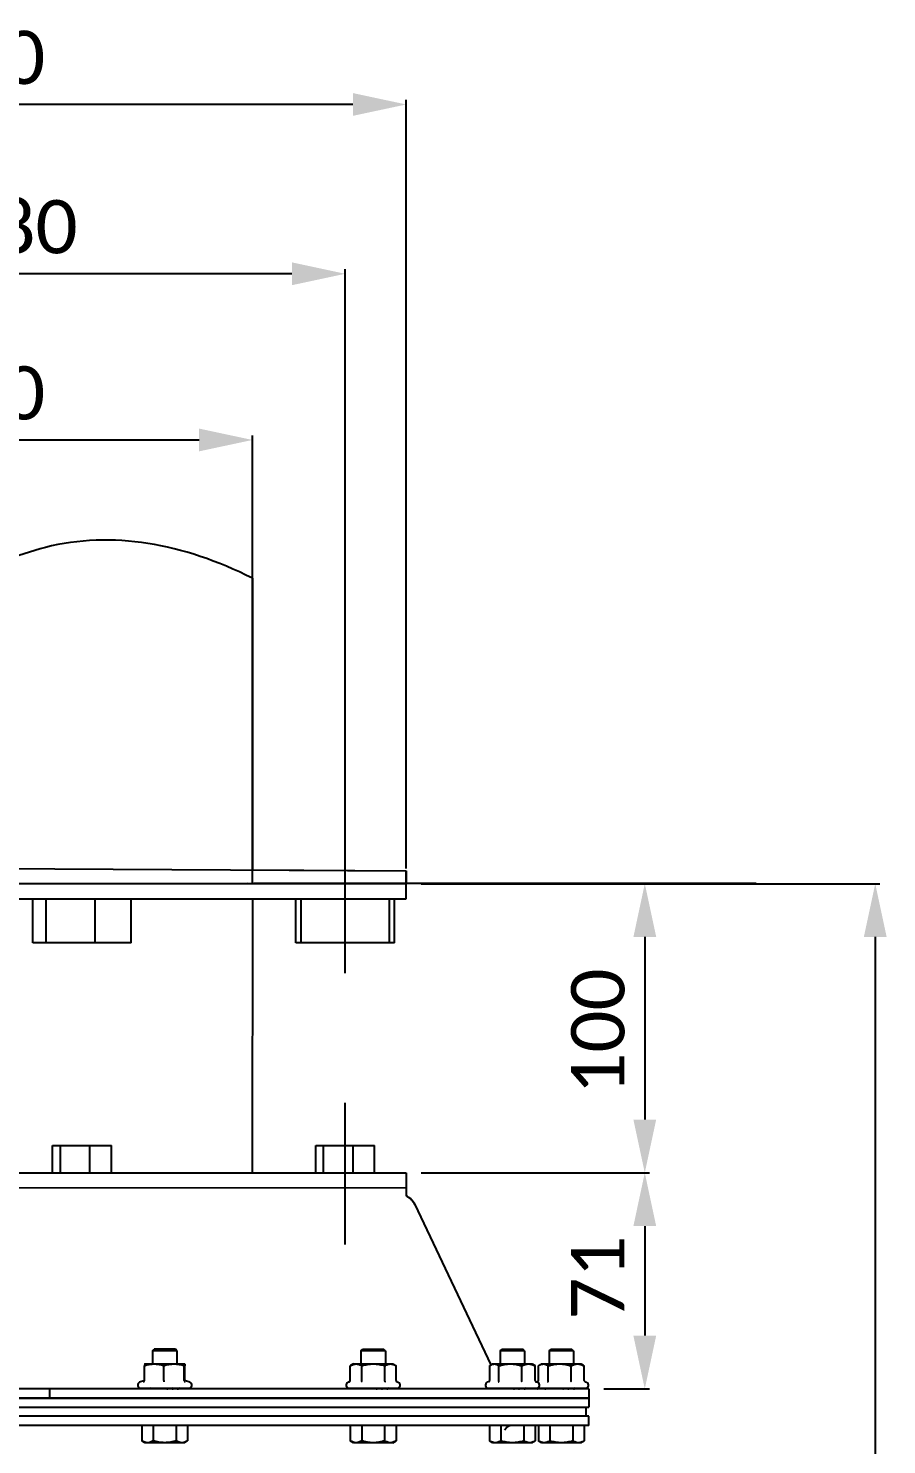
# Model space of a CAD drawing. Header units: millimetres. Extents: x 242 to 4341, y -255 to 3233.
# Drawn here: x 2871.3 to 3153.2, y 1978 to 2443.3 of the extents above; entities that cross this region are included whole.
import ezdxf

# ---------------------------------------------------------------- set-up
doc = ezdxf.new("R2010")
doc.units = ezdxf.units.MM
doc.header["$LTSCALE"] = 115.5
doc.header["$PDMODE"] = 3
doc.header["$PDSIZE"] = 8
doc.linetypes.add('DASHED', pattern=[0.2, 0.1, -0.1])
doc.layers.get('0').update_dxf_attribs({"linetype": 'CONTINUOUS'})
doc.layers.get('Defpoints').update_dxf_attribs({"linetype": 'CONTINUOUS'})
doc.layers.add('02___PRT_ALL_AXES', color=7, linetype='CONTINUOUS')
doc.styles.get("Standard").update_dxf_attribs({"font": 'calibri.ttf'})
doc.dimstyles.new('DIMSTYLE_1', dxfattribs={"dimtxt": 17.5, "dimasz": 17.5, "dimexe": 1.5, "dimexo": 1, "dimgap": 0.875, "dimtad": 1, "dimdec": 0, "dimdsep": 46, "dimtxsty": 'Standard', "dimblk": '_FILLED', "dimblk1": '_FILLED', "dimblk2": '_FILLED', "dimcen": 0.09, "dimazin": 2, "dimtp": 0.01, "dimtm": 0.01, "dimtfac": 1, "dimtdec": 0, "dimtofl": 0, "dimtmove": 0, "dimatfit": 3, "dimldrblk": '_FILLED', "dimfxl": 1, "dimtolj": 1, "dimarcsym": 0})
doc.dimstyles.new('DIMSTYLE_2', dxfattribs={"dimtxt": 17.5, "dimasz": 17.5, "dimexe": 1.5, "dimexo": 1, "dimgap": 0.875, "dimtad": 1, "dimdsep": 46, "dimtxsty": 'Standard', "dimblk": '_FILLED', "dimblk1": '_FILLED', "dimblk2": '_FILLED', "dimcen": 0.09, "dimazin": 2, "dimtp": 0.01, "dimtm": 0.01, "dimtfac": 1, "dimtofl": 0, "dimtmove": 0, "dimatfit": 3, "dimldrblk": '_FILLED', "dimfxl": 1, "dimtolj": 1, "dimarcsym": 0})

# ---------------------------------------------------------------- blocks, each defined once
blk = doc.blocks.new('_FILLED')
at = {"color": 0, "linetype": 'ByBlock'}
blk.add_solid([(0, 0), (-1, 0.214), (-1, -0.214)], dxfattribs=at)
blk = doc.blocks.new('*D800')
at = {"color": 0, "linetype": 'Continuous', "lineweight": -2}
for p, q in [((2675.34, 2167.31), (2675.36, 2419.81)), ((2977.86, 2418.29), (2692.86, 2418.31)), ((2995.34, 2167.28), (2995.36, 2419.79))]:
    blk.add_line(p, q, dxfattribs=at)
at = {"layer": 'Defpoints', "color": 0}
for p in [(2675.36, 2418.31), (2675.34, 2166.31), (2995.34, 2166.28)]:
    blk.add_point(p, dxfattribs=at)
at = {"color": 0, "linetype": 'ByBlock', "lineweight": -2, "xscale": 17.5, "yscale": 17.5, "zscale": 17.5}
for p, rotation in [((2675.36, 2418.31), 179.9952763682564), ((2995.36, 2418.29), 359.9952763682564)]:
    blk.add_blockref('_FILLED', p, dxfattribs=dict(at, rotation=rotation))
at = {"color": 0, "insert": (2847.03, 2442.51), "char_height": 17.5, "attachment_point": 2, "rotation": 359.9953, "line_spacing_factor": 0.9}
blk.add_mtext('\\A1;%%c320', dxfattribs=at)
blk = doc.blocks.new('*D801')
at = {"color": 0, "linetype": 'Continuous', "lineweight": -2}
for p, q in [((3000.34, 2162.28), (3075.25, 2162.28)), ((3073.75, 2144.78), (3073.74, 2084.78)), ((3000.33, 2067.28), (3075.24, 2067.28))]:
    blk.add_line(p, q, dxfattribs=at)
at = {"layer": 'Defpoints', "color": 0}
for p in [(2999.34, 2162.28), (2999.33, 2067.28), (3073.74, 2067.28)]:
    blk.add_point(p, dxfattribs=at)
at = {"color": 0, "linetype": 'ByBlock', "lineweight": -2, "xscale": 17.5, "yscale": 17.5, "zscale": 17.5}
for p, rotation in [((3073.75, 2162.28), 89.99527636825653), ((3073.74, 2067.28), 269.9952763682566)]:
    blk.add_blockref('_FILLED', p, dxfattribs=dict(at, rotation=rotation))
at = {"color": 0, "insert": (3049.54, 2113.7), "char_height": 17.5, "attachment_point": 2, "rotation": 89.9953, "line_spacing_factor": 0.9}
blk.add_mtext('\\A1;\\A1;100', dxfattribs=at)
blk = doc.blocks.new('*D802')
at = {"color": 0, "linetype": 'Continuous', "lineweight": -2}
for p, q in [((2695.34, 2136.49), (2695.36, 2364.18)), ((2975.34, 2132.89), (2975.36, 2364.16)), ((2957.86, 2362.66), (2712.86, 2362.68))]:
    blk.add_line(p, q, dxfattribs=at)
at = {"layer": 'Defpoints', "color": 0}
for p in [(2695.36, 2362.68), (2695.34, 2135.49), (2975.34, 2131.89)]:
    blk.add_point(p, dxfattribs=at)
at = {"color": 0, "linetype": 'ByBlock', "lineweight": -2, "xscale": 17.5, "yscale": 17.5, "zscale": 17.5}
for p, rotation in [((2695.36, 2362.68), 179.9952763682564), ((2975.36, 2362.66), 359.9952763682563)]:
    blk.add_blockref('_FILLED', p, dxfattribs=dict(at, rotation=rotation))
at = {"color": 0, "insert": (2857.68, 2386.88), "char_height": 17.5, "attachment_point": 2, "rotation": 359.9953, "line_spacing_factor": 0.9}
blk.add_mtext('\\A1;%%c280', dxfattribs=at)
blk = doc.blocks.new('*D803')
at = {"color": 0, "linetype": 'Continuous', "lineweight": -2}
for p, q in [((3000.33, 2067.28), (3075.24, 2067.28)), ((3073.74, 2049.78), (3073.74, 2013.78)), ((3060.33, 1996.28), (3075.24, 1996.28))]:
    blk.add_line(p, q, dxfattribs=at)
at = {"layer": 'Defpoints', "color": 0}
for p in [(2999.33, 2067.28), (3059.33, 1996.28), (3073.74, 1996.28)]:
    blk.add_point(p, dxfattribs=at)
at = {"color": 0, "linetype": 'ByBlock', "lineweight": -2, "xscale": 17.5, "yscale": 17.5, "zscale": 17.5}
for p, rotation in [((3073.74, 2067.28), 89.99527636825647), ((3073.74, 1996.28), 269.9952763682565)]:
    blk.add_blockref('_FILLED', p, dxfattribs=dict(at, rotation=rotation))
at = {"color": 0, "insert": (3049.53, 2032.87), "char_height": 17.5, "attachment_point": 2, "rotation": 89.9953, "line_spacing_factor": 0.9}
blk.add_mtext('\\A1;71', dxfattribs=at)
blk = doc.blocks.new('*D804')
at = {"color": 0, "linetype": 'Continuous', "lineweight": -2}
for p, q in [((2725.84, 2167.3), (2725.85, 2309.58)), ((2944.84, 2167.29), (2944.85, 2309.56)), ((2743.35, 2308.08), (2927.35, 2308.06))]:
    blk.add_line(p, q, dxfattribs=at)
at = {"layer": 'Defpoints', "color": 0}
for p in [(2944.85, 2308.06), (2725.84, 2166.3), (2944.84, 2166.29)]:
    blk.add_point(p, dxfattribs=at)
at = {"color": 0, "linetype": 'ByBlock', "lineweight": -2, "xscale": 17.5, "yscale": 17.5, "zscale": 17.5}
for p, rotation in [((2725.85, 2308.08), 179.9952763682564), ((2944.85, 2308.06), 359.9952763682564)]:
    blk.add_blockref('_FILLED', p, dxfattribs=dict(at, rotation=rotation))
at = {"color": 0, "insert": (2847.02, 2332.28), "char_height": 17.5, "attachment_point": 2, "rotation": 359.9953, "line_spacing_factor": 0.9}
blk.add_mtext('\\A1;%%c220', dxfattribs=at)
blk = doc.blocks.new('*D805')
at = {"color": 0, "linetype": 'Continuous', "lineweight": -2}
for p, q in [((3000.34, 2162.28), (3150.94, 2162.27)), ((3149.44, 2144.77), (3149.4, 1642.07)), ((2844.04, 1624.59), (3150.89, 1624.57))]:
    blk.add_line(p, q, dxfattribs=at)
at = {"layer": 'Defpoints', "color": 0}
for p in [(2999.34, 2162.28), (2843.04, 1624.59), (3149.39, 1624.57)]:
    blk.add_point(p, dxfattribs=at)
at = {"color": 0, "linetype": 'ByBlock', "lineweight": -2, "xscale": 17.5, "yscale": 17.5, "zscale": 17.5}
for p, rotation in [((3149.44, 2162.27), 89.9952763682564), ((3149.39, 1624.57), 269.9952763682564)]:
    blk.add_blockref('_FILLED', p, dxfattribs=dict(at, rotation=rotation))
at = {"color": 0, "insert": (3125.21, 1893.42), "char_height": 17.5, "attachment_point": 2, "rotation": 89.9953, "line_spacing_factor": 0.9}
blk.add_mtext('\\A1;{\\A1;538}', dxfattribs=at)

msp = doc.modelspace()

# ---------------------------------------------------------------- linework, layer by layer
at = {"color": 0, "linetype": 'Continuous'}
for p, q in [((2944.848, 2262.62), (2944.84, 2166.822)), ((2944.84, 2162.286), (2944.848, 2262.62)), ((2675.34, 2168.351), (2995.34, 2166.536)), ((2944.84, 2166.822), (2995.34, 2166.536)), ((2995.34, 2166.536), (2995.34, 2162.282)), ((2995.34, 2162.282), (2995.34, 2166.536)), ((3109.84, 2162.272), (2943.335, 2162.286)), ((2945.328, 2162.435), (3110.328, 2162.422)), ((2872.741, 2142.892), (2872.742, 2157.292)), ((2877.075, 2142.891), (2877.076, 2157.291)), ((2893.247, 2142.89), (2893.248, 2157.29)), ((2905.086, 2142.889), (2905.088, 2157.289)), ((2959.165, 2142.885), (2959.167, 2157.285)), ((2960.838, 2142.885), (2960.839, 2157.285)), ((2975.338, 2142.883), (2975.339, 2157.283)), ((2989.838, 2142.882), (2989.839, 2157.282)), ((2991.511, 2142.882), (2991.512, 2157.282)), ((2905.086, 2142.889), (2872.741, 2142.892)), ((2991.511, 2142.882), (2959.165, 2142.885)), ((2879.248, 2067.291), (2879.249, 2076.291)), ((2879.249, 2076.291), (2898.568, 2076.29)), ((2881.836, 2067.291), (2881.837, 2076.291)), ((2891.496, 2067.29), (2891.496, 2076.29)), ((2898.567, 2067.29), (2898.568, 2076.29)), ((2965.673, 2076.284), (2984.992, 2076.283)), ((2965.673, 2067.284), (2965.673, 2076.284)), ((2968.261, 2067.284), (2968.262, 2076.284)), ((2977.92, 2067.283), (2977.921, 2076.283)), ((2984.991, 2067.283), (2984.992, 2076.283)), ((2912.073, 2008.789), (2912.573, 2009.288)), ((2920.073, 2008.788), (2912.073, 2008.789)), ((2912.073, 2008.789), (2912.073, 2004.489)), ((2919.573, 2009.288), (2912.573, 2009.288)), ((2920.073, 2008.788), (2919.573, 2009.288)), ((2920.073, 2008.788), (2920.073, 2004.488)), ((2980.527, 2008.783), (2980.526, 2004.483)), ((2980.527, 2008.783), (2981.027, 2009.283)), ((2988.527, 2008.782), (2980.527, 2008.783)), ((2988.027, 2009.282), (2981.027, 2009.283)), ((2988.527, 2008.782), (2988.027, 2009.282)), ((2988.527, 2008.782), (2988.526, 2004.482)), ((3026.266, 2008.779), (3026.265, 2004.479)), ((3026.266, 2008.779), (3026.766, 2009.279)), ((3034.266, 2008.778), (3026.266, 2008.779)), ((3033.766, 2009.278), (3026.766, 2009.279)), ((3034.266, 2008.778), (3033.766, 2009.278)), ((3034.266, 2008.778), (3034.265, 2004.478)), ((3042.327, 2008.778), (3042.827, 2009.278)), ((3050.327, 2008.777), (3042.327, 2008.778)), ((3042.327, 2008.778), (3042.327, 2004.478)), ((3049.827, 2009.277), (3042.827, 2009.278)), ((3050.327, 2008.777), (3049.827, 2009.277)), ((3050.327, 2008.777), (3050.327, 2004.477)), ((2909.425, 1999.096), (2909.426, 2003.908)), ((2909.573, 2004.489), (2909.568, 2004.486)), ((2909.573, 2004.489), (2922.568, 2004.488)), ((2915.767, 1999.095), (2915.768, 2003.908)), ((2922.414, 1999.095), (2922.415, 2003.907)), ((2922.568, 2004.488), (2922.578, 2004.485)), ((2922.72, 1999.095), (2922.72, 2003.907)), ((2977.021, 1999.09), (2977.021, 2003.903)), ((2978.026, 2004.483), (2977.073, 2003.933)), ((2978.026, 2004.483), (2991.026, 2004.482)), ((2980.854, 1999.09), (2980.854, 2003.902)), ((2988.359, 1999.089), (2988.359, 2003.902)), ((2991.026, 2004.482), (2991.979, 2003.932)), ((2991.979, 2003.932), (2992.031, 2003.901)), ((2992.031, 1999.089), (2992.031, 2003.901)), ((3022.801, 1999.086), (3022.802, 2003.899)), ((3023.765, 2004.479), (3023.153, 2004.126)), ((3023.765, 2004.479), (3036.765, 2004.478)), ((3025.847, 1999.086), (3025.847, 2003.899)), ((3033.311, 1999.086), (3033.311, 2003.898)), ((3036.765, 2004.478), (3037.659, 2003.962)), ((3037.728, 1999.085), (3037.729, 2003.898)), ((3037.768, 1999.085), (3037.768, 2003.898)), ((3038.847, 1999.085), (3038.848, 2003.898)), ((3038.848, 2003.898), (3039.144, 2004.084)), ((3039.827, 2004.478), (3039.144, 2004.084)), ((3039.827, 2004.478), (3052.827, 2004.477)), ((3042.042, 1999.085), (3042.042, 2003.897)), ((3049.521, 1999.084), (3049.521, 2003.897)), ((3052.827, 2004.477), (3053.51, 2004.082)), ((3053.806, 2003.896), (3053.51, 2004.082)), ((3053.805, 1999.084), (3053.806, 2003.896)), ((2909.239, 1998.967), (2907.826, 1998.453)), ((2908.175, 1996.489), (2908.172, 1996.398)), ((2908.175, 1996.489), (2923.972, 1996.488)), ((2908.265, 1996.489), (2908.264, 1996.289)), ((2909.019, 1996.489), (2909.019, 1996.289)), ((2909.239, 1998.967), (2909.347, 1999.024)), ((2909.347, 1999.024), (2909.422, 1999.092)), ((2909.412, 1998.98), (2909.425, 1999.096)), ((2910.463, 1996.489), (2910.463, 1996.289)), ((2912.457, 1996.488), (2912.457, 1996.288)), ((2914.804, 1996.488), (2914.804, 1996.288)), ((2917.276, 1996.488), (2917.276, 1996.288)), ((2919.63, 1996.488), (2919.63, 1996.288)), ((2921.635, 1996.488), (2921.635, 1996.288)), ((2924.319, 1998.452), (2922.906, 1998.966)), ((2923.096, 1996.488), (2923.096, 1996.288)), ((2923.87, 1996.488), (2923.87, 1996.288)), ((2923.972, 1996.397), (2923.972, 1996.488)), ((2976.619, 1998.571), (2976.279, 1998.448)), ((2976.626, 1996.483), (2992.426, 1996.482)), ((2976.626, 1996.298), (2976.626, 1996.483)), ((2976.649, 1996.483), (2976.649, 1996.479)), ((2976.793, 1996.483), (2976.793, 1996.283)), ((2977.67, 1996.483), (2977.67, 1996.283)), ((2979.219, 1996.483), (2979.219, 1996.283)), ((2981.288, 1996.483), (2981.288, 1996.283)), ((2983.673, 1996.483), (2983.673, 1996.283)), ((2986.142, 1996.482), (2986.142, 1996.282)), ((2988.452, 1996.482), (2988.452, 1996.282)), ((2990.378, 1996.482), (2990.378, 1996.282)), ((2991.732, 1996.482), (2991.731, 1996.282)), ((2992.379, 1996.482), (2992.379, 1996.282)), ((2992.381, 1998.589), (2992.772, 1998.446)), ((2992.426, 1996.296), (2992.426, 1996.482)), ((3022.777, 1998.72), (3022.018, 1998.444)), ((3022.365, 1996.479), (3038.165, 1996.478)), ((3022.395, 1996.479), (3022.395, 1996.279)), ((3022.777, 1998.719), (3022.773, 1998.718)), ((3022.995, 1996.479), (3022.995, 1996.279)), ((3024.306, 1996.479), (3024.306, 1996.279)), ((3026.2, 1996.479), (3026.2, 1996.279)), ((3028.492, 1996.479), (3028.492, 1996.279)), ((3030.958, 1996.479), (3030.958, 1996.279)), ((3033.356, 1996.479), (3033.356, 1996.279)), ((3035.451, 1996.478), (3035.451, 1996.278)), ((3037.039, 1996.478), (3037.039, 1996.278)), ((3037.963, 1996.478), (3037.963, 1996.278)), ((3038.012, 1998.624), (3038.511, 1998.442)), ((3038.089, 1998.582), (3038.132, 1998.564)), ((3038.134, 1996.346), (3038.134, 1996.278)), ((3038.165, 1996.282), (3038.165, 1996.478)), ((3038.762, 1998.691), (3038.296, 1998.521)), ((3038.426, 1996.478), (3054.225, 1996.477)), ((3038.427, 1996.478), (3038.428, 1996.476)), ((3038.428, 1996.476), (3038.428, 1996.474)), ((3038.428, 1996.476), (3038.428, 1996.474)), ((3038.474, 1996.478), (3038.474, 1996.278)), ((3039.125, 1996.478), (3039.125, 1996.278)), ((3040.482, 1996.478), (3040.482, 1996.278)), ((3042.41, 1996.478), (3042.41, 1996.278)), ((3044.722, 1996.478), (3044.722, 1996.278)), ((3047.191, 1996.477), (3047.191, 1996.277)), ((3049.575, 1996.477), (3049.575, 1996.277)), ((3051.641, 1996.477), (3051.641, 1996.277)), ((3053.187, 1996.477), (3053.187, 1996.277)), ((3054.061, 1996.477), (3054.061, 1996.277)), ((3054.124, 1998.604), (3054.573, 1998.441)), ((3054.177, 1998.576), (3054.21, 1998.563)), ((3054.225, 1996.477), (3054.225, 1996.474)), ((3055.326, 1996.277), (2615.326, 1996.313)), ((3055.326, 1993.277), (2615.326, 1993.313)), ((2878.246, 1996.291), (2878.246, 1993.291)), ((2976.626, 1996.308), (2976.626, 1996.298)), ((2908.566, 1984.289), (2908.565, 1979.189)), ((2912.318, 1984.289), (2912.318, 1979.189)), ((2919.824, 1984.288), (2919.824, 1979.188)), ((2923.577, 1984.288), (2923.576, 1979.188)), ((2977.019, 1984.283), (2977.019, 1979.184)), ((2980.772, 1984.283), (2980.771, 1979.183)), ((2988.277, 1984.282), (2988.277, 1979.183)), ((2992.03, 1984.282), (2992.03, 1979.182)), ((3022.758, 1984.279), (3022.758, 1979.18)), ((3026.511, 1984.279), (3026.51, 1979.18)), ((3034.016, 1984.278), (3034.016, 1979.179)), ((3037.769, 1984.278), (3037.769, 1979.179)), ((3038.819, 1984.278), (3038.819, 1979.179)), ((3042.572, 1984.278), (3042.572, 1979.178)), ((3050.078, 1984.277), (3050.077, 1979.178)), ((3053.831, 1984.277), (3053.83, 1979.177)), ((2909.571, 1978.609), (2908.565, 1979.189)), ((2922.571, 1978.608), (2909.571, 1978.609)), ((2922.571, 1978.608), (2923.576, 1979.188)), ((2978.024, 1978.603), (2977.019, 1979.184)), ((2991.024, 1978.602), (2978.024, 1978.603)), ((2991.024, 1978.602), (2992.03, 1979.182)), ((3023.763, 1978.599), (3022.758, 1979.18)), ((3036.763, 1978.598), (3023.763, 1978.599)), ((3036.763, 1978.598), (3037.769, 1979.179)), ((3039.825, 1978.598), (3038.819, 1979.179)), ((3052.825, 1978.597), (3039.825, 1978.598)), ((3052.825, 1978.597), (3053.83, 1979.177))]:
    msp.add_line(p, q, dxfattribs=at)
msp.add_line((2975.33, 2043.765), (2975.334, 2090.283))
for points in [[(2922.681, 1999.154), (2922.681, 1999.153), (2922.691, 1999.135)], [(2922.691, 1999.135), (2922.723, 1999.091), (2922.798, 1999.023), (2922.906, 1998.966)]]:
    msp.add_lwpolyline(points, dxfattribs=at)
for centre, radius, start, end in [((3034.948, 1999.271), 5.418, 59.98239, 62.01542), ((3034.692, 1998.824), 5.933, 59.09553, 59.99829), ((3034.565, 1998.612), 6.18, 58.78611, 59.09944), ((2908.172, 1997.502), 1.013, 109.99526, 269.99528), ((2916.754, 1997.288), 1, 269.99528, 301.63612), ((2918.473, 1997.288), 1, 269.99528, 306.86515), ((2920.298, 1997.288), 1, 269.99528, 306.86515), ((2923.972, 1997.5), 1.013, 269.99528, 69.99529), ((2976.626, 1997.496), 1.013, 109.99528, 269.99528), ((2985.483, 1997.282), 1, 269.99528, 306.86517), ((2987.231, 1997.282), 1, 269.99528, 306.86517), ((2989.058, 1997.282), 1, 269.99528, 306.86517), ((2992.673, 1999.217), 0.691, 245.06521, 249.60827), ((2992.426, 1997.495), 1.013, 269.99528, 69.99528), ((3022.365, 1997.492), 1.013, 109.99528, 269.99528), ((3023.763, 1996.585), 1.396, 184.33206, 184.48352), ((3032.294, 1997.279), 1, 269.99528, 306.86517), ((3034.112, 1997.278), 1, 269.99528, 306.86517), ((3038.366, 1999.203), 0.68, 238.53937, 245.95788), ((3038.402, 1999.197), 0.673, 236.57969, 239.50497), ((3038.404, 1999.202), 0.678, 239.50165, 239.85303), ((3038.407, 1999.206), 0.683, 239.85626, 243.01934), ((3038.41, 1999.212), 0.69, 243.02159, 248.517), ((3038.165, 1997.491), 1.013, 269.99528, 69.99528), ((3038.426, 1997.491), 1.013, 262.53311, 269.99528), ((3040.907, 1997.452), 1.174, 270.06245, 303.93663), ((3046.79, 1997.277), 1, 269.99528, 293.69275), ((3048.479, 1997.277), 1, 269.99528, 306.86517), ((3050.301, 1997.277), 1, 269.99528, 306.86517), ((3054.445, 1999.207), 0.686, 241.94547, 246.92781), ((3054.226, 1997.49), 1.013, 269.99528, 69.99528), ((2920.163, 1997.829), 1.541, 269.9762, 273.79762), ((2920.166, 1997.766), 1.478, 273.81553, 275.12197), ((3030.62, 1997.279), 1, 269.99528, 289.85968)]:
    msp.add_arc(centre, radius, start, end, dxfattribs=at)
at = {"color": 0, "linetype": 'DASHED'}
msp.add_arc((3030.262, 1981.279), 3, 89.99528, 151.44528, dxfattribs=at)
at = {"color": 0, "linetype": 'Continuous'}
for points, knots in [([(2944.848, 2262.62), (2922.167, 2274.076), (2888.598, 2280.078), (2837.642, 2256.651), (2785.674, 2244.751), (2744.08, 2253.343), (2725.848, 2262.638)], [0, 0, 0, 0, 0.3062384, 0.4378051, 0.7398205, 1, 1, 1, 1]), ([(2909.426, 2003.908), (2909.938, 2004.083), (2910.98, 2004.376), (2912.06, 2004.489), (2912.597, 2004.488)], [0, 0, 0, 0, 0.5022178, 1, 1, 1, 1]), ([(2909.548, 2004.464), (2909.534, 2004.441), (2909.511, 2004.375), (2909.482, 2004.255), (2909.453, 2004.094), (2909.435, 2003.974), (2909.426, 2003.908)], [0, 0, 0, 0, 0.1424218, 0.3617213, 0.6507979, 1, 1, 1, 1]), ([(2909.568, 2004.486), (2909.566, 2004.485), (2909.558, 2004.479), (2909.552, 2004.471), (2909.548, 2004.464)], [0, 0, 0, 0, 0.2044709, 1, 1, 1, 1]), ([(2912.597, 2004.488), (2913.133, 2004.488), (2914.214, 2004.376), (2915.255, 2004.083), (2915.768, 2003.908)], [0, 0, 0, 0, 0.4977805, 1, 1, 1, 1]), ([(2915.768, 2003.908), (2916.306, 2004.083), (2917.399, 2004.376), (2918.529, 2004.488), (2919.091, 2004.488)], [0, 0, 0, 0, 0.5015589, 1, 1, 1, 1]), ([(2919.091, 2004.488), (2919.654, 2004.488), (2920.784, 2004.376), (2921.877, 2004.083), (2922.415, 2003.907)], [0, 0, 0, 0, 0.4984399, 1, 1, 1, 1]), ([(2922.415, 2003.907), (2922.426, 2003.987), (2922.448, 2004.129), (2922.483, 2004.31), (2922.515, 2004.422), (2922.543, 2004.475), (2922.56, 2004.488), (2922.568, 2004.488)], [0, 0, 0, 0, 0.3973542, 0.7045328, 0.905563, 0.9641871, 1, 1, 1, 1]), ([(2922.578, 2004.485), (2922.58, 2004.484), (2922.588, 2004.478), (2922.594, 2004.47), (2922.598, 2004.463)], [0, 0, 0, 0, 0.2044355, 1, 1, 1, 1]), ([(2922.598, 2004.463), (2922.612, 2004.44), (2922.635, 2004.374), (2922.664, 2004.254), (2922.693, 2004.093), (2922.711, 2003.973), (2922.72, 2003.907)], [0, 0, 0, 0, 0.1424878, 0.361785, 0.6508205, 1, 1, 1, 1]), ([(2977.021, 2003.903), (2977.322, 2004.073), (2977.79, 2004.293), (2978.446, 2004.455), (2978.775, 2004.483), (2978.938, 2004.483)], [0, 0, 0, 0, 0.5133922, 0.7589218, 1, 1, 1, 1]), ([(2978.938, 2004.483), (2979.1, 2004.483), (2979.429, 2004.455), (2980.085, 2004.293), (2980.553, 2004.073), (2980.854, 2003.902)], [0, 0, 0, 0, 0.2410741, 0.4865984, 1, 1, 1, 1]), ([(2980.854, 2003.902), (2981.464, 2004.078), (2982.702, 2004.371), (2983.972, 2004.483), (2984.606, 2004.483)], [0, 0, 0, 0, 0.500102, 1, 1, 1, 1]), ([(2984.606, 2004.483), (2985.241, 2004.482), (2986.511, 2004.371), (2987.749, 2004.078), (2988.359, 2003.902)], [0, 0, 0, 0, 0.4998979, 1, 1, 1, 1]), ([(2988.359, 2003.902), (2988.647, 2004.071), (2989.094, 2004.292), (2989.724, 2004.454), (2990.039, 2004.482), (2990.195, 2004.482)], [0, 0, 0, 0, 0.5148891, 0.7599243, 1, 1, 1, 1]), ([(2990.195, 2004.482), (2990.346, 2004.482), (2990.652, 2004.456), (2991.264, 2004.302), (2991.699, 2004.093), (2991.979, 2003.932)], [0, 0, 0, 0, 0.2404922, 0.4856932, 1, 1, 1, 1]), ([(3022.802, 2003.899), (3022.831, 2003.919), (3022.945, 2003.999), (3023.063, 2004.074), (3023.153, 2004.126)], [0, 0, 0, 0, 0.2544924, 1, 1, 1, 1]), ([(3023.153, 2004.126), (3023.337, 2004.232), (3023.713, 2004.409), (3024.126, 2004.479), (3024.325, 2004.479)], [0, 0, 0, 0, 0.516261, 1, 1, 1, 1]), ([(3024.325, 2004.479), (3024.454, 2004.479), (3024.718, 2004.451), (3025.105, 2004.33), (3025.484, 2004.142), (3025.727, 2003.984), (3025.847, 2003.899)], [0, 0, 0, 0, 0.2345782, 0.4768184, 0.7314799, 1, 1, 1, 1]), ([(3025.847, 2003.899), (3026.454, 2004.075), (3027.685, 2004.367), (3028.948, 2004.479), (3029.579, 2004.479)], [0, 0, 0, 0, 0.5001612, 1, 1, 1, 1]), ([(3029.579, 2004.479), (3030.21, 2004.479), (3031.474, 2004.367), (3032.705, 2004.074), (3033.311, 2003.898)], [0, 0, 0, 0, 0.4998385, 1, 1, 1, 1]), ([(3033.311, 2003.898), (3033.662, 2004.07), (3034.375, 2004.361), (3035.144, 2004.478), (3035.52, 2004.478)], [0, 0, 0, 0, 0.5096734, 1, 1, 1, 1]), ([(3035.52, 2004.478), (3035.896, 2004.478), (3036.664, 2004.361), (3037.378, 2004.07), (3037.729, 2003.898)], [0, 0, 0, 0, 0.4903197, 1, 1, 1, 1]), ([(3037.729, 2003.898), (3037.7, 2003.918), (3037.585, 2003.998), (3037.467, 2004.073), (3037.377, 2004.125)], [0, 0, 0, 0, 0.2544924, 1, 1, 1, 1]), ([(3039.144, 2004.084), (3039.348, 2004.201), (3039.765, 2004.399), (3040.224, 2004.478), (3040.445, 2004.478)], [0, 0, 0, 0, 0.5159979, 1, 1, 1, 1]), ([(3040.445, 2004.478), (3040.58, 2004.478), (3040.856, 2004.45), (3041.262, 2004.329), (3041.66, 2004.141), (3041.915, 2003.983), (3042.042, 2003.897)], [0, 0, 0, 0, 0.23608, 0.4790503, 0.7332376, 1, 1, 1, 1]), ([(3042.042, 2003.897), (3042.65, 2004.073), (3043.883, 2004.366), (3045.149, 2004.478), (3045.782, 2004.477)], [0, 0, 0, 0, 0.5001389, 1, 1, 1, 1]), ([(3045.782, 2004.477), (3046.414, 2004.477), (3047.68, 2004.366), (3048.914, 2004.073), (3049.521, 2003.897)], [0, 0, 0, 0, 0.4998609, 1, 1, 1, 1]), ([(3049.521, 2003.897), (3049.861, 2004.068), (3050.386, 2004.288), (3051.116, 2004.449), (3051.482, 2004.477), (3051.663, 2004.477)], [0, 0, 0, 0, 0.5099454, 0.7566189, 1, 1, 1, 1]), ([(3051.663, 2004.477), (3051.845, 2004.477), (3052.211, 2004.449), (3052.941, 2004.288), (3053.466, 2004.068), (3053.806, 2003.896)], [0, 0, 0, 0, 0.2433781, 0.4900475, 1, 1, 1, 1]), ([(2908.172, 1996.398), (2908.172, 1996.382), (2908.174, 1996.353), (2908.176, 1996.317), (2908.189, 1996.289), (2908.2, 1996.289)], [0, 0, 0, 0, 0.4191272, 0.7127387, 1, 1, 1, 1]), ([(2908.62, 1996.489), (2908.601, 1996.457), (2908.562, 1996.402), (2908.488, 1996.326), (2908.421, 1996.289), (2908.38, 1996.289)], [0, 0, 0, 0, 0.3459358, 0.6206211, 1, 1, 1, 1]), ([(2909.065, 1998.575), (2909.148, 1998.609), (2909.302, 1998.719), (2909.391, 1998.889), (2909.412, 1998.98)], [0, 0, 0, 0, 0.4872312, 1, 1, 1, 1]), ([(2909.796, 1996.489), (2909.724, 1996.425), (2909.572, 1996.327), (2909.394, 1996.289), (2909.313, 1996.289)], [0, 0, 0, 0, 0.5416487, 1, 1, 1, 1]), ([(2911.585, 1996.489), (2911.482, 1996.421), (2911.262, 1996.322), (2911.023, 1996.289), (2910.908, 1996.289)], [0, 0, 0, 0, 0.5169218, 1, 1, 1, 1]), ([(2913.814, 1996.488), (2913.752, 1996.454), (2913.499, 1996.336), (2913.215, 1996.288), (2913.008, 1996.288)], [0, 0, 0, 0, 0.2555002, 1, 1, 1, 1]), ([(2916.264, 1996.488), (2916.199, 1996.453), (2915.928, 1996.334), (2915.629, 1996.288), (2915.408, 1996.288)], [0, 0, 0, 0, 0.2509876, 1, 1, 1, 1]), ([(2915.767, 1999.096), (2915.767, 1998.988), (2915.763, 1998.814), (2915.758, 1998.64), (2915.751, 1998.574)], [0, 0, 0, 0, 0.6181517, 1, 1, 1, 1]), ([(2918.695, 1996.488), (2918.511, 1996.383), (2918.228, 1996.303), (2917.945, 1996.288), (2917.873, 1996.288)], [0, 0, 0, 0, 0.7467896, 1, 1, 1, 1]), ([(2920.869, 1996.488), (2920.786, 1996.431), (2920.6, 1996.342), (2920.399, 1996.303), (2920.298, 1996.294)], [0, 0, 0, 0, 0.4992865, 1, 1, 1, 1]), ([(2922.574, 1996.488), (2922.504, 1996.421), (2922.338, 1996.317), (2922.145, 1996.288), (2922.05, 1996.288)], [0, 0, 0, 0, 0.5052007, 1, 1, 1, 1]), ([(2922.414, 1999.095), (2922.414, 1998.982), (2922.486, 1998.761), (2922.662, 1998.615), (2922.758, 1998.574)], [0, 0, 0, 0, 0.520033, 1, 1, 1, 1]), ([(2923.643, 1996.488), (2923.611, 1996.429), (2923.551, 1996.348), (2923.438, 1996.295), (2923.382, 1996.288), (2923.354, 1996.288)], [0, 0, 0, 0, 0.5428951, 0.7721782, 1, 1, 1, 1]), ([(2923.972, 1996.397), (2923.972, 1996.381), (2923.971, 1996.352), (2923.968, 1996.316), (2923.955, 1996.288), (2923.944, 1996.288)], [0, 0, 0, 0, 0.4191272, 0.7127387, 1, 1, 1, 1]), ([(2976.619, 1998.571), (2976.727, 1998.611), (2976.878, 1998.715), (2976.998, 1998.916), (2977.021, 1999.033), (2977.021, 1999.09)], [0, 0, 0, 0, 0.4982103, 0.7492506, 1, 1, 1, 1]), ([(2976.649, 1996.479), (2976.643, 1996.444), (2976.635, 1996.387), (2976.627, 1996.33), (2976.626, 1996.308)], [0, 0, 0, 0, 0.6273752, 1, 1, 1, 1]), ([(2977.223, 1996.483), (2977.182, 1996.425), (2977.104, 1996.334), (2976.987, 1996.283), (2976.94, 1996.283)], [0, 0, 0, 0, 0.598228, 1, 1, 1, 1]), ([(2978.512, 1996.483), (2978.434, 1996.419), (2978.269, 1996.32), (2978.08, 1996.283), (2977.993, 1996.283)], [0, 0, 0, 0, 0.5356249, 1, 1, 1, 1]), ([(2980.389, 1996.483), (2980.282, 1996.415), (2980.052, 1996.316), (2979.805, 1996.283), (2979.685, 1996.283)], [0, 0, 0, 0, 0.5144897, 1, 1, 1, 1]), ([(2980.655, 1998.569), (2980.72, 1998.617), (2980.823, 1998.79), (2980.854, 1998.981), (2980.854, 1999.09)], [0, 0, 0, 0, 0.4257247, 1, 1, 1, 1]), ([(2982.672, 1996.483), (2982.609, 1996.448), (2982.35, 1996.33), (2982.063, 1996.283), (2981.852, 1996.283)], [0, 0, 0, 0, 0.2544996, 1, 1, 1, 1]), ([(2985.136, 1996.482), (2985.071, 1996.447), (2984.8, 1996.328), (2984.5, 1996.283), (2984.28, 1996.283)], [0, 0, 0, 0, 0.2505146, 1, 1, 1, 1]), ([(2987.54, 1996.482), (2987.36, 1996.378), (2987.081, 1996.297), (2986.802, 1996.282), (2986.732, 1996.282)], [0, 0, 0, 0, 0.7464882, 1, 1, 1, 1]), ([(2988.566, 1998.568), (2988.499, 1998.616), (2988.392, 1998.788), (2988.358, 1998.98), (2988.359, 1999.089)], [0, 0, 0, 0, 0.4283896, 1, 1, 1, 1]), ([(2989.649, 1996.482), (2989.551, 1996.413), (2989.329, 1996.311), (2989.088, 1996.282), (2988.968, 1996.282)], [0, 0, 0, 0, 0.4979718, 1, 1, 1, 1]), ([(2991.256, 1996.482), (2991.193, 1996.417), (2991.039, 1996.312), (2990.857, 1996.282), (2990.769, 1996.282)], [0, 0, 0, 0, 0.5082853, 1, 1, 1, 1]), ([(2992.205, 1996.482), (2992.191, 1996.45), (2992.162, 1996.394), (2992.102, 1996.328), (2992.033, 1996.289), (2991.984, 1996.282), (2991.959, 1996.282)], [0, 0, 0, 0, 0.3075857, 0.5606082, 0.7827159, 1, 1, 1, 1]), ([(2992.031, 1999.089), (2992.031, 1999.036), (2992.05, 1998.928), (2992.153, 1998.739), (2992.286, 1998.635), (2992.382, 1998.591)], [0, 0, 0, 0, 0.2506834, 0.5015675, 1, 1, 1, 1]), ([(3022.371, 1996.476), (3022.373, 1996.462), (3022.377, 1996.417), (3022.384, 1996.371), (3022.394, 1996.341)], [0, 0, 0, 0, 0.3041799, 1, 1, 1, 1]), ([(3022.658, 1996.479), (3022.642, 1996.448), (3022.612, 1996.394), (3022.556, 1996.322), (3022.504, 1996.279), (3022.472, 1996.279)], [0, 0, 0, 0, 0.3719851, 0.6548336, 1, 1, 1, 1]), ([(3022.519, 1998.624), (3022.599, 1998.673), (3022.74, 1998.805), (3022.801, 1998.994), (3022.801, 1999.087)], [0, 0, 0, 0, 0.500572, 1, 1, 1, 1]), ([(3023.689, 1996.479), (3023.625, 1996.417), (3023.49, 1996.319), (3023.327, 1996.279), (3023.254, 1996.279)], [0, 0, 0, 0, 0.5507695, 1, 1, 1, 1]), ([(3025.364, 1996.479), (3025.267, 1996.412), (3025.059, 1996.313), (3024.831, 1996.279), (3024.722, 1996.279)], [0, 0, 0, 0, 0.5203839, 1, 1, 1, 1]), ([(3025.608, 1998.565), (3025.642, 1998.587), (3025.728, 1998.664), (3025.821, 1998.843), (3025.847, 1999.002), (3025.847, 1999.086)], [0, 0, 0, 0, 0.2054929, 0.5722033, 1, 1, 1, 1]), ([(3027.519, 1996.479), (3027.458, 1996.444), (3027.212, 1996.327), (3026.935, 1996.279), (3026.733, 1996.279)], [0, 0, 0, 0, 0.2568969, 1, 1, 1, 1]), ([(3029.942, 1996.479), (3029.877, 1996.444), (3029.608, 1996.324), (3029.31, 1996.279), (3029.09, 1996.279)], [0, 0, 0, 0, 0.2516708, 1, 1, 1, 1]), ([(3032.397, 1996.479), (3032.209, 1996.374), (3031.922, 1996.293), (3031.634, 1996.279), (3031.562, 1996.279)], [0, 0, 0, 0, 0.7472138, 1, 1, 1, 1]), ([(3033.475, 1998.565), (3033.45, 1998.587), (3033.404, 1998.651), (3033.332, 1998.823), (3033.31, 1998.977), (3033.311, 1999.086)], [0, 0, 0, 0, 0.1831717, 0.4151648, 1, 1, 1, 1]), ([(3034.644, 1996.478), (3034.536, 1996.409), (3034.294, 1996.307), (3034.036, 1996.278), (3033.906, 1996.278)], [0, 0, 0, 0, 0.4970236, 1, 1, 1, 1]), ([(3036.461, 1996.478), (3036.396, 1996.422), (3036.249, 1996.332), (3036.082, 1996.292), (3035.998, 1996.284)], [0, 0, 0, 0, 0.5051942, 1, 1, 1, 1]), ([(3037.672, 1996.478), (3037.633, 1996.417), (3037.535, 1996.312), (3037.395, 1996.278), (3037.331, 1996.278)], [0, 0, 0, 0, 0.5309938, 1, 1, 1, 1]), ([(3037.728, 1999.085), (3037.728, 1998.992), (3037.79, 1998.804), (3037.931, 1998.672), (3038.011, 1998.623)], [0, 0, 0, 0, 0.499365, 1, 1, 1, 1]), ([(3037.768, 1999.085), (3037.768, 1998.996), (3037.824, 1998.815), (3037.956, 1998.685), (3038.031, 1998.636)], [0, 0, 0, 0, 0.4989717, 1, 1, 1, 1]), ([(3038.158, 1996.478), (3038.157, 1996.464), (3038.153, 1996.417), (3038.146, 1996.371), (3038.135, 1996.34)], [0, 0, 0, 0, 0.3050872, 1, 1, 1, 1]), ([(3038.428, 1996.474), (3038.429, 1996.438), (3038.433, 1996.381), (3038.445, 1996.323), (3038.455, 1996.303)], [0, 0, 0, 0, 0.6175814, 1, 1, 1, 1]), ([(3038.768, 1996.478), (3038.751, 1996.447), (3038.717, 1996.392), (3038.656, 1996.318), (3038.598, 1996.278), (3038.563, 1996.278)], [0, 0, 0, 0, 0.3625208, 0.6423076, 1, 1, 1, 1]), ([(3038.699, 1998.733), (3038.744, 1998.78), (3038.818, 1998.89), (3038.847, 1999.021), (3038.847, 1999.085)], [0, 0, 0, 0, 0.5002158, 1, 1, 1, 1]), ([(3039.848, 1996.478), (3039.781, 1996.415), (3039.64, 1996.317), (3039.472, 1996.278), (3039.396, 1996.278)], [0, 0, 0, 0, 0.5474694, 1, 1, 1, 1]), ([(3041.81, 1998.564), (3041.882, 1998.61), (3042.004, 1998.778), (3042.042, 1998.975), (3042.042, 1999.085)], [0, 0, 0, 0, 0.4380546, 1, 1, 1, 1]), ([(3043.742, 1996.478), (3043.681, 1996.443), (3043.432, 1996.325), (3043.154, 1996.278), (3042.95, 1996.278)], [0, 0, 0, 0, 0.2564069, 1, 1, 1, 1]), ([(3046.176, 1996.477), (3046.111, 1996.442), (3045.841, 1996.323), (3045.542, 1996.278), (3045.322, 1996.278)], [0, 0, 0, 0, 0.2514291, 1, 1, 1, 1]), ([(3048.624, 1996.477), (3048.437, 1996.372), (3048.151, 1996.292), (3047.865, 1996.277), (3047.792, 1996.277)], [0, 0, 0, 0, 0.7470653, 1, 1, 1, 1]), ([(3049.694, 1998.563), (3049.667, 1998.586), (3049.619, 1998.649), (3049.543, 1998.821), (3049.521, 1998.975), (3049.521, 1999.084)], [0, 0, 0, 0, 0.1855181, 0.4179957, 1, 1, 1, 1]), ([(3050.847, 1996.477), (3050.741, 1996.408), (3050.503, 1996.306), (3050.247, 1996.277), (3050.119, 1996.277)], [0, 0, 0, 0, 0.4971337, 1, 1, 1, 1]), ([(3052.628, 1996.477), (3052.556, 1996.413), (3052.389, 1996.313), (3052.199, 1996.28), (3052.105, 1996.277)], [0, 0, 0, 0, 0.5041603, 1, 1, 1, 1]), ([(3053.792, 1996.477), (3053.755, 1996.417), (3053.665, 1996.312), (3053.529, 1996.277), (3053.468, 1996.277)], [0, 0, 0, 0, 0.5353349, 1, 1, 1, 1]), ([(3053.805, 1999.084), (3053.805, 1998.985), (3053.876, 1998.783), (3054.035, 1998.649), (3054.123, 1998.602)], [0, 0, 0, 0, 0.4989484, 1, 1, 1, 1]), ([(3054.225, 1996.474), (3054.223, 1996.43), (3054.22, 1996.372), (3054.201, 1996.307), (3054.188, 1996.288), (3054.18, 1996.283)], [0, 0, 0, 0, 0.6608701, 0.8625302, 1, 1, 1, 1]), ([(3038.135, 1996.34), (3038.13, 1996.323), (3038.119, 1996.294), (3038.089, 1996.278), (3038.077, 1996.278)], [0, 0, 0, 0, 0.5912674, 1, 1, 1, 1]), ([(3038.455, 1996.303), (3038.457, 1996.301), (3038.461, 1996.294), (3038.467, 1996.287), (3038.472, 1996.284)], [0, 0, 0, 0, 0.2835662, 1, 1, 1, 1]), ([(2910.442, 1978.609), (2910.121, 1978.609), (2909.458, 1978.729), (2908.86, 1979.019), (2908.565, 1979.189)], [0, 0, 0, 0, 0.4851065, 1, 1, 1, 1]), ([(2912.318, 1979.189), (2912.023, 1979.019), (2911.425, 1978.729), (2910.762, 1978.609), (2910.442, 1978.609)], [0, 0, 0, 0, 0.5148834, 1, 1, 1, 1]), ([(2916.071, 1978.608), (2915.436, 1978.608), (2914.166, 1978.72), (2912.928, 1979.013), (2912.318, 1979.189)], [0, 0, 0, 0, 0.4999086, 1, 1, 1, 1]), ([(2919.824, 1979.188), (2919.214, 1979.012), (2917.976, 1978.72), (2916.705, 1978.608), (2916.071, 1978.608)], [0, 0, 0, 0, 0.5000913, 1, 1, 1, 1]), ([(2921.7, 1978.608), (2921.379, 1978.608), (2920.717, 1978.728), (2920.118, 1979.018), (2919.824, 1979.188)], [0, 0, 0, 0, 0.4851075, 1, 1, 1, 1]), ([(2923.576, 1979.188), (2923.282, 1979.018), (2922.683, 1978.728), (2922.02, 1978.608), (2921.7, 1978.608)], [0, 0, 0, 0, 0.5148817, 1, 1, 1, 1]), ([(2978.895, 1978.603), (2978.575, 1978.603), (2977.912, 1978.723), (2977.313, 1979.014), (2977.019, 1979.184)], [0, 0, 0, 0, 0.4851065, 1, 1, 1, 1]), ([(2980.771, 1979.183), (2980.477, 1979.013), (2979.878, 1978.724), (2979.215, 1978.603), (2978.895, 1978.603)], [0, 0, 0, 0, 0.5148834, 1, 1, 1, 1]), ([(2984.524, 1978.603), (2983.89, 1978.603), (2982.619, 1978.714), (2981.381, 1979.007), (2980.771, 1979.183)], [0, 0, 0, 0, 0.4999086, 1, 1, 1, 1]), ([(2988.277, 1979.183), (2987.667, 1979.007), (2986.429, 1978.714), (2985.158, 1978.602), (2984.524, 1978.603)], [0, 0, 0, 0, 0.5000913, 1, 1, 1, 1]), ([(2990.153, 1978.602), (2989.833, 1978.602), (2989.17, 1978.723), (2988.571, 1979.013), (2988.277, 1979.183)], [0, 0, 0, 0, 0.4851075, 1, 1, 1, 1]), ([(2992.03, 1979.182), (2991.735, 1979.012), (2991.136, 1978.723), (2990.474, 1978.602), (2990.153, 1978.602)], [0, 0, 0, 0, 0.5148817, 1, 1, 1, 1]), ([(3024.634, 1978.599), (3024.314, 1978.599), (3023.651, 1978.72), (3023.052, 1979.01), (3022.758, 1979.18)], [0, 0, 0, 0, 0.4851065, 1, 1, 1, 1]), ([(3026.51, 1979.18), (3026.216, 1979.01), (3025.617, 1978.72), (3024.954, 1978.599), (3024.634, 1978.599)], [0, 0, 0, 0, 0.5148834, 1, 1, 1, 1]), ([(3030.263, 1978.599), (3029.629, 1978.599), (3028.358, 1978.711), (3027.12, 1979.004), (3026.51, 1979.18)], [0, 0, 0, 0, 0.4999086, 1, 1, 1, 1]), ([(3034.016, 1979.179), (3033.406, 1979.003), (3032.168, 1978.71), (3030.897, 1978.599), (3030.263, 1978.599)], [0, 0, 0, 0, 0.5000913, 1, 1, 1, 1]), ([(3035.892, 1978.598), (3035.572, 1978.598), (3034.909, 1978.719), (3034.31, 1979.009), (3034.016, 1979.179)], [0, 0, 0, 0, 0.4851075, 1, 1, 1, 1]), ([(3037.769, 1979.179), (3037.474, 1979.009), (3036.875, 1978.719), (3036.213, 1978.598), (3035.892, 1978.598)], [0, 0, 0, 0, 0.5148817, 1, 1, 1, 1]), ([(3040.695, 1978.598), (3040.375, 1978.598), (3039.712, 1978.718), (3039.114, 1979.009), (3038.819, 1979.179)], [0, 0, 0, 0, 0.4851065, 1, 1, 1, 1]), ([(3042.572, 1979.178), (3042.277, 1979.008), (3041.678, 1978.718), (3041.016, 1978.598), (3040.695, 1978.598)], [0, 0, 0, 0, 0.5148834, 1, 1, 1, 1]), ([(3046.324, 1978.597), (3045.69, 1978.598), (3044.419, 1978.709), (3043.181, 1979.002), (3042.572, 1979.178)], [0, 0, 0, 0, 0.4999086, 1, 1, 1, 1]), ([(3050.077, 1979.178), (3049.468, 1979.002), (3048.23, 1978.709), (3046.959, 1978.597), (3046.324, 1978.597)], [0, 0, 0, 0, 0.5000913, 1, 1, 1, 1]), ([(3051.954, 1978.597), (3051.633, 1978.597), (3050.971, 1978.717), (3050.372, 1979.008), (3050.077, 1979.178)], [0, 0, 0, 0, 0.4851075, 1, 1, 1, 1]), ([(3053.83, 1979.177), (3053.536, 1979.007), (3052.937, 1978.717), (3052.274, 1978.597), (3051.954, 1978.597)], [0, 0, 0, 0, 0.5148817, 1, 1, 1, 1])]:
    msp.add_open_spline(points, degree=3, knots=knots, dxfattribs=at)
for points in [[(3038.53, 1998.603), (3038.592, 1998.637), (3038.651, 1998.681), (3038.699, 1998.733)], [(3054.18, 1996.283), (3054.175, 1996.279), (3054.168, 1996.277), (3054.162, 1996.277)]]:
    msp.add_open_spline(points, degree=3, dxfattribs=at)
at = {"layer": '02___PRT_ALL_AXES', "color": 0, "linetype": 'Continuous'}
for p, q in [((2675.34, 2162.308), (2995.34, 2162.282)), ((2995.339, 2157.282), (2995.34, 2162.282)), ((2675.339, 2157.308), (2995.339, 2157.282)), ((2944.839, 2157.286), (2944.832, 2067.286)), ((2675.332, 2067.308), (2995.332, 2067.282)), ((2995.332, 2067.282), (2995.331, 2059.703)), ((2995.331, 2062.282), (2675.331, 2062.308)), ((2998.236, 2056.849), (3023.185, 2004.141)), ((2615.326, 1993.313), (3055.325, 1993.277)), ((3055.325, 1993.277), (3055.325, 1990.277)), ((3055.326, 1996.277), (3055.326, 1990.277)), ((3055.33, 1987.277), (2615.321, 1987.313)), ((2615.326, 1990.313), (3055.325, 1990.277)), ((3054.326, 1990.277), (3054.325, 1987.277)), ((3055.33, 1984.277), (3055.33, 1987.277)), ((3055.33, 1984.277), (2615.32, 1984.313))]:
    msp.add_line(p, q, dxfattribs=at)
for centre, radius, start, end in [((2992.808, 2054.272), 6.011, 61.08191, 65.0753), ((2992.813, 2054.282), 6, 25.32969, 65.08238)]:
    msp.add_arc(centre, radius, start, end, dxfattribs=at)
msp.add_open_spline([(2995.714, 2059.534), (2996.258, 2059.233), (2997.258, 2058.457), (2997.97, 2057.41), (2998.236, 2056.849)], degree=3, knots=[0, 0, 0, 0, 0.4999878, 1, 1, 1, 1], dxfattribs=at)

# ---------------------------------------------------------------- dimensions: what is measured, and where the dimension line sits
at = {"color": 0, "linetype": 'Continuous'}
dim = msp.add_linear_dim(base=(2675.361, 2418.312), p1=(2995.34, 2166.282), p2=(2675.34, 2166.308), angle=179.99528, text='%%c<>', dimstyle='DIMSTYLE_2', dxfattribs=at)
dim.commit()
dim.dimension.update_dxf_attribs({"geometry": '*D800', "text_midpoint": (2847.027, 2418.298), "dimtype": 160})
for base, p1, p2, angle, text, dimstyle, picture, middle in [((2695.356, 2362.682), (2975.337, 2131.886), (2695.338, 2135.487), 179.99528, '%%c280', 'DIMSTYLE_1', '*D802', (2857.68, 2362.669)), ((2944.852, 2308.062), (2725.84, 2166.304), (2944.84, 2166.286), 359.99528, '%%c220', 'DIMSTYLE_2', '*D804', (2847.018, 2308.07)), ((3149.394, 1624.569), (2999.34, 2162.281), (2843.041, 1624.594), 269.99528, '{\\A1;<>}', 'DIMSTYLE_1', '*D805', (3149.416, 1893.419)), ((3073.742, 2067.275), (2999.34, 2162.281), (2999.332, 2067.281), 269.99528, '\\A1;100', 'DIMSTYLE_2', '*D801', (3073.746, 2113.702))]:
    dim = msp.add_linear_dim(base=base, p1=p1, p2=p2, angle=angle, text=text, dimstyle=dimstyle, override={"dimtxsty": 'Standard'}, dxfattribs=at)
    dim.commit()
    dim.dimension.update_dxf_attribs({"geometry": picture, "text_midpoint": middle, "dimtype": 160})
dim = msp.add_linear_dim(base=(3073.736, 1996.275), p1=(2999.332, 2067.281), p2=(3059.326, 1996.276), angle=269.99528, dimstyle='DIMSTYLE_2', dxfattribs=at)
dim.commit()
dim.dimension.update_dxf_attribs({"geometry": '*D803', "text_midpoint": (3073.739, 2032.873), "dimtype": 160})

doc.saveas('drawing.dxf')
